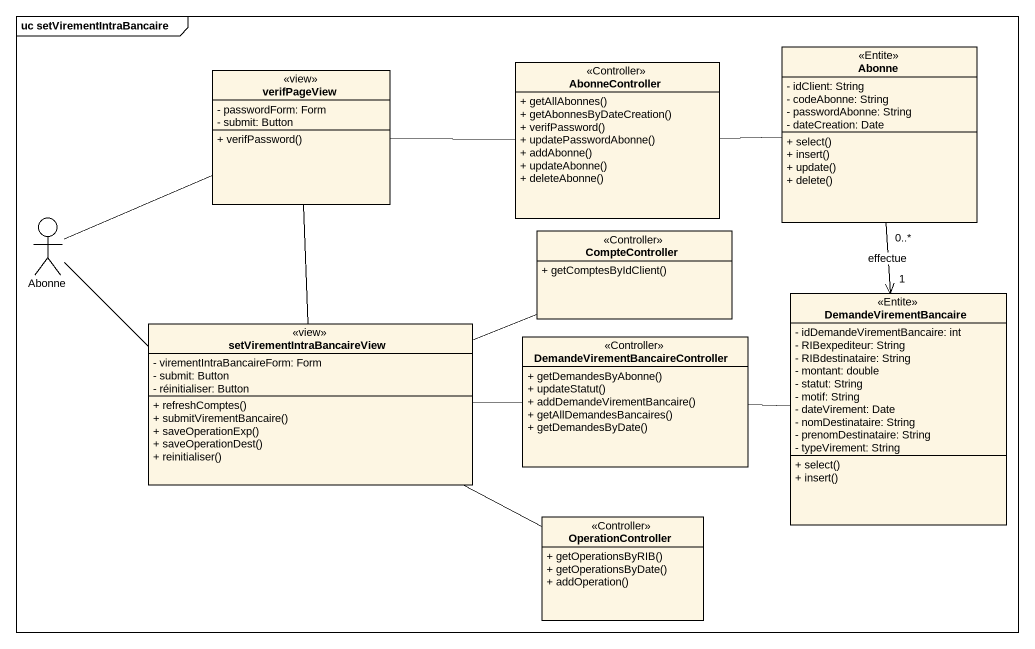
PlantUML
@startuml
mainframe uc setVirementIntraBancaire
allowmixing
hide circle
hide empty members
skinparam classAttributeIconSize 0
class Abonne <<Entite>> {
  - idClient: String
  - codeAbonne: String
  - passwordAbonne: String
  - dateCreation: Date
  + select()
  + insert()
  + update()
  + delete()
}
class verifPageView <<view>> {
  - passwordForm: Form
  - submit: Button
  + verifPassword()
}
class AbonneController <<Controller>> {
  + getAllAbonnes()
  + getAbonnesByDateCreation()
  + verifPassword()
  + updatePasswordAbonne()
  + addAbonne()
  + updateAbonne()
  + deleteAbonne()
}
actor "Abonne" as Abonne_2
class CompteController <<Controller>> {
  + getComptesByIdClient()
}
class setVirementIntraBancaireView <<view>> {
  - virementIntraBancaireForm: Form
  - submit: Button
  - réinitialiser: Button
  + refreshComptes()
  + submitVirementBancaire()
  + saveOperationExp()
  + saveOperationDest()
  + reinitialiser()
}
class DemandeVirementBancaire <<Entite>> {
  - idDemandeVirementBancaire: int
  - RIBexpediteur: String
  - RIBdestinataire: String
  - montant: double
  - statut: String
  - motif: String
  - dateVirement: Date
  - nomDestinataire: String
  - prenomDestinataire: String
  - typeVirement: String
  + select()
  + insert()
}
class "DemandeVirementBancaireController" as DemandeVirementBancaireContr <<Controller>> {
  + getDemandesByAbonne()
  + updateStatut()
  + addDemandeVirementBancaire()
  + getAllDemandesBancaires()
  + getDemandesByDate()
}
class OperationController <<Controller>> {
  + getOperationsByRIB()
  + getOperationsByDate()
  + addOperation()
}
Abonne "0..*" --> "1" DemandeVirementBancaire : effectue
verifPageView -right- AbonneController
verifPageView -- setVirementIntraBancaireView
AbonneController -right- Abonne
Abonne_2 -right- verifPageView
Abonne_2 -right- setVirementIntraBancaireView
setVirementIntraBancaireView -right- CompteController
setVirementIntraBancaireView -right- OperationController
DemandeVirementBancaire -left- DemandeVirementBancaireContr
DemandeVirementBancaireContr -left- setVirementIntraBancaireView
@enduml
